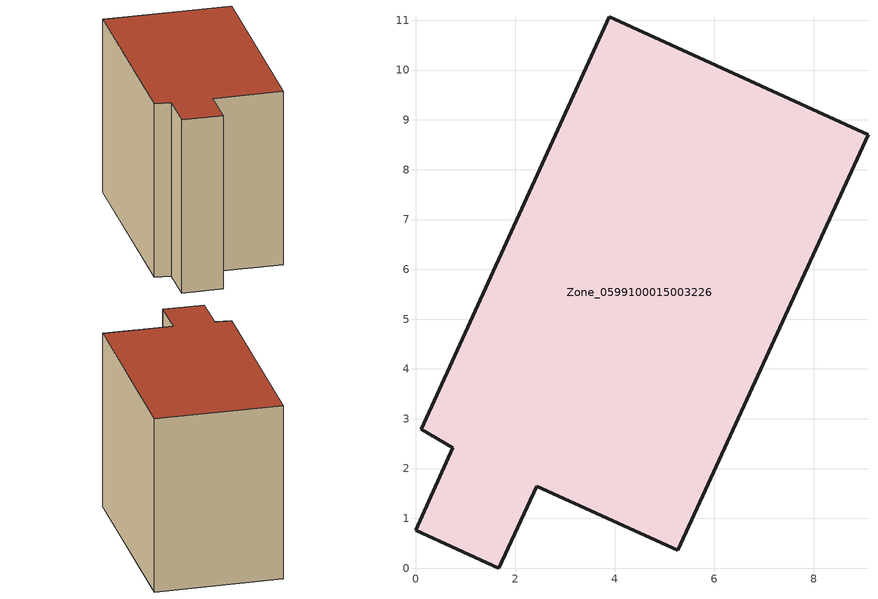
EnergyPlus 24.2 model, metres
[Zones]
Zone_0599100015003226
 floor ground (C_G): 0.12,2.79 3.89,11.07 9.09,8.71 5.27,0.36 2.43,1.65 1.67,0 0,0.76 0.75,2.42 z0.59
 wall outside (C_F): 3.89,11.07 0.12,2.79 0.75,2.42 0,0.76 1.67,0 2.43,1.65 5.27,0.36 9.09,8.71 3.89,11.07 z0.59:8.74
 roof outside (C_R): 5.27,0.36 9.09,8.71 3.89,11.07 0.12,2.79 0.75,2.42 0,0.76 1.67,0 2.43,1.65 z8.74
[BUILDING]
Pand.0599100015003226: North Axis=0; Terrain=City; Loads Convergence Tolerance Value=0.04; Temperature Convergence Tolerance Value=0.4; Solar Distribution=FullExterior; Maximum Number of Warmup Days=25; Minimum Number of Warmup Days=1
[Site:Location]
Rotterdam.The.Hague.AP_ZH_NLD Design_Conditions: Latitude=51.96; Longitude=4.45; Time Zone=1; Elevation=-4.5
[SITE:GROUNDTEMPERATURE:BUILDINGSURFACE]
18, 18, 18, 18, 18, 18, 18, 18, 18, 18, 18, 18
[MATERIAL] Thermal Absorptance=0.9; Solar Absorptance=0.7; Visible Absorptance=0.7
Name | Roughness | Thickness | Conductivity | Density | Specific Heat
G.TI.1965-1974 | MediumSmooth | 0.15 | 0.882353 | 540 | 1210
F.TI.1965-1974 | Rough | 0.3 | 0.697674 | 1920 | 840
R.TI.1965-1974 | MediumRough | 0.2 | 0.232558 | 1500 | 1000
[CONSTRUCTION]
C_G: G.TI.1965-1974
C_F: F.TI.1965-1974
C_R: R.TI.1965-1974
[ZONE]
Zone_0599100015003226: Type=1; Multiplier=1; Ceiling Height=Autocalculate; Volume=Autocalculate; Floor Area=autocalculate; Part of Total Floor Area=Yes
[ZONEINFILTRATION:DESIGNFLOWRATE]
Infil_Zone_0599100015003226: Zone or ZoneList or Space or SpaceList=Zone_0599100015003226; Schedule=AlwaysOn; Design Flow Rate Calculation Method=Flow/Area; Flow Rate per Floor Area=0.003; Constant Term Coefficient=1; Temperature Term Coefficient=0; Velocity Term Coefficient=0; Velocity Squared Term Coefficient=0
[HVACTEMPLATE:ZONE:IDEALLOADSAIRSYSTEM]
Zone_0599100015003226: Maximum Heating Supply Air Temperature=50; Minimum Cooling Supply Air Temperature=13; Maximum Heating Supply Air Humidity Ratio=0.0156; Minimum Cooling Supply Air Humidity Ratio=0.0077; Heating Limit=NoLimit; Cooling Limit=NoLimit; Dehumidification Control Type=ConstantSensibleHeatRatio; Cooling Sensible Heat Ratio=0.7; Dehumidification Setpoint=60; Humidification Control Type=None; Humidification Setpoint=30; Outdoor Air Method=None; Outdoor Air Flow Rate per Person=0.00944; Outdoor Air Flow Rate per Zone Floor Area=0; Outdoor Air Flow Rate per Zone=0; Demand Controlled Ventilation Type=None; Outdoor Air Economizer Type=NoEconomizer; Heat Recovery Type=None; Sensible Heat Recovery Effectiveness=0.7; Latent Heat Recovery Effectiveness=0.65
[ZONECONTROL:THERMOSTAT]
ThermostatControl_Zone_0599100015003226: Zone or ZoneList=Zone_0599100015003226; Control Type Schedule=DualSetpointControlType; Control 1=Thermostat_Zone_0599100015003226; Temperature Difference Between Cutout And Setpoint=0
[THERMOSTATSETPOINT:DUALSETPOINT]
Thermostat_Zone_0599100015003226: Heating Setpoint Temperature Schedule=HeatingSetpoint_Zone_0599100015003226; Cooling Setpoint Temperature Schedule=CoolingSetpoint_Zone_0599100015003226
[SCHEDULE:COMPACT]
HeatingSetpoint_Zone_0599100015003226: Through: 12/31, For: AllDays, Until: 24:00, 21
CoolingSetpoint_Zone_0599100015003226: Through: 12/31, For: AllDays, Until: 24:00, 24
DualSetpointControlType: Through: 12/31, For: AllDays, Until: 24:00, 4
AlwaysOn: Through: 12/31, For: AllDays, Until: 24:00, 1
